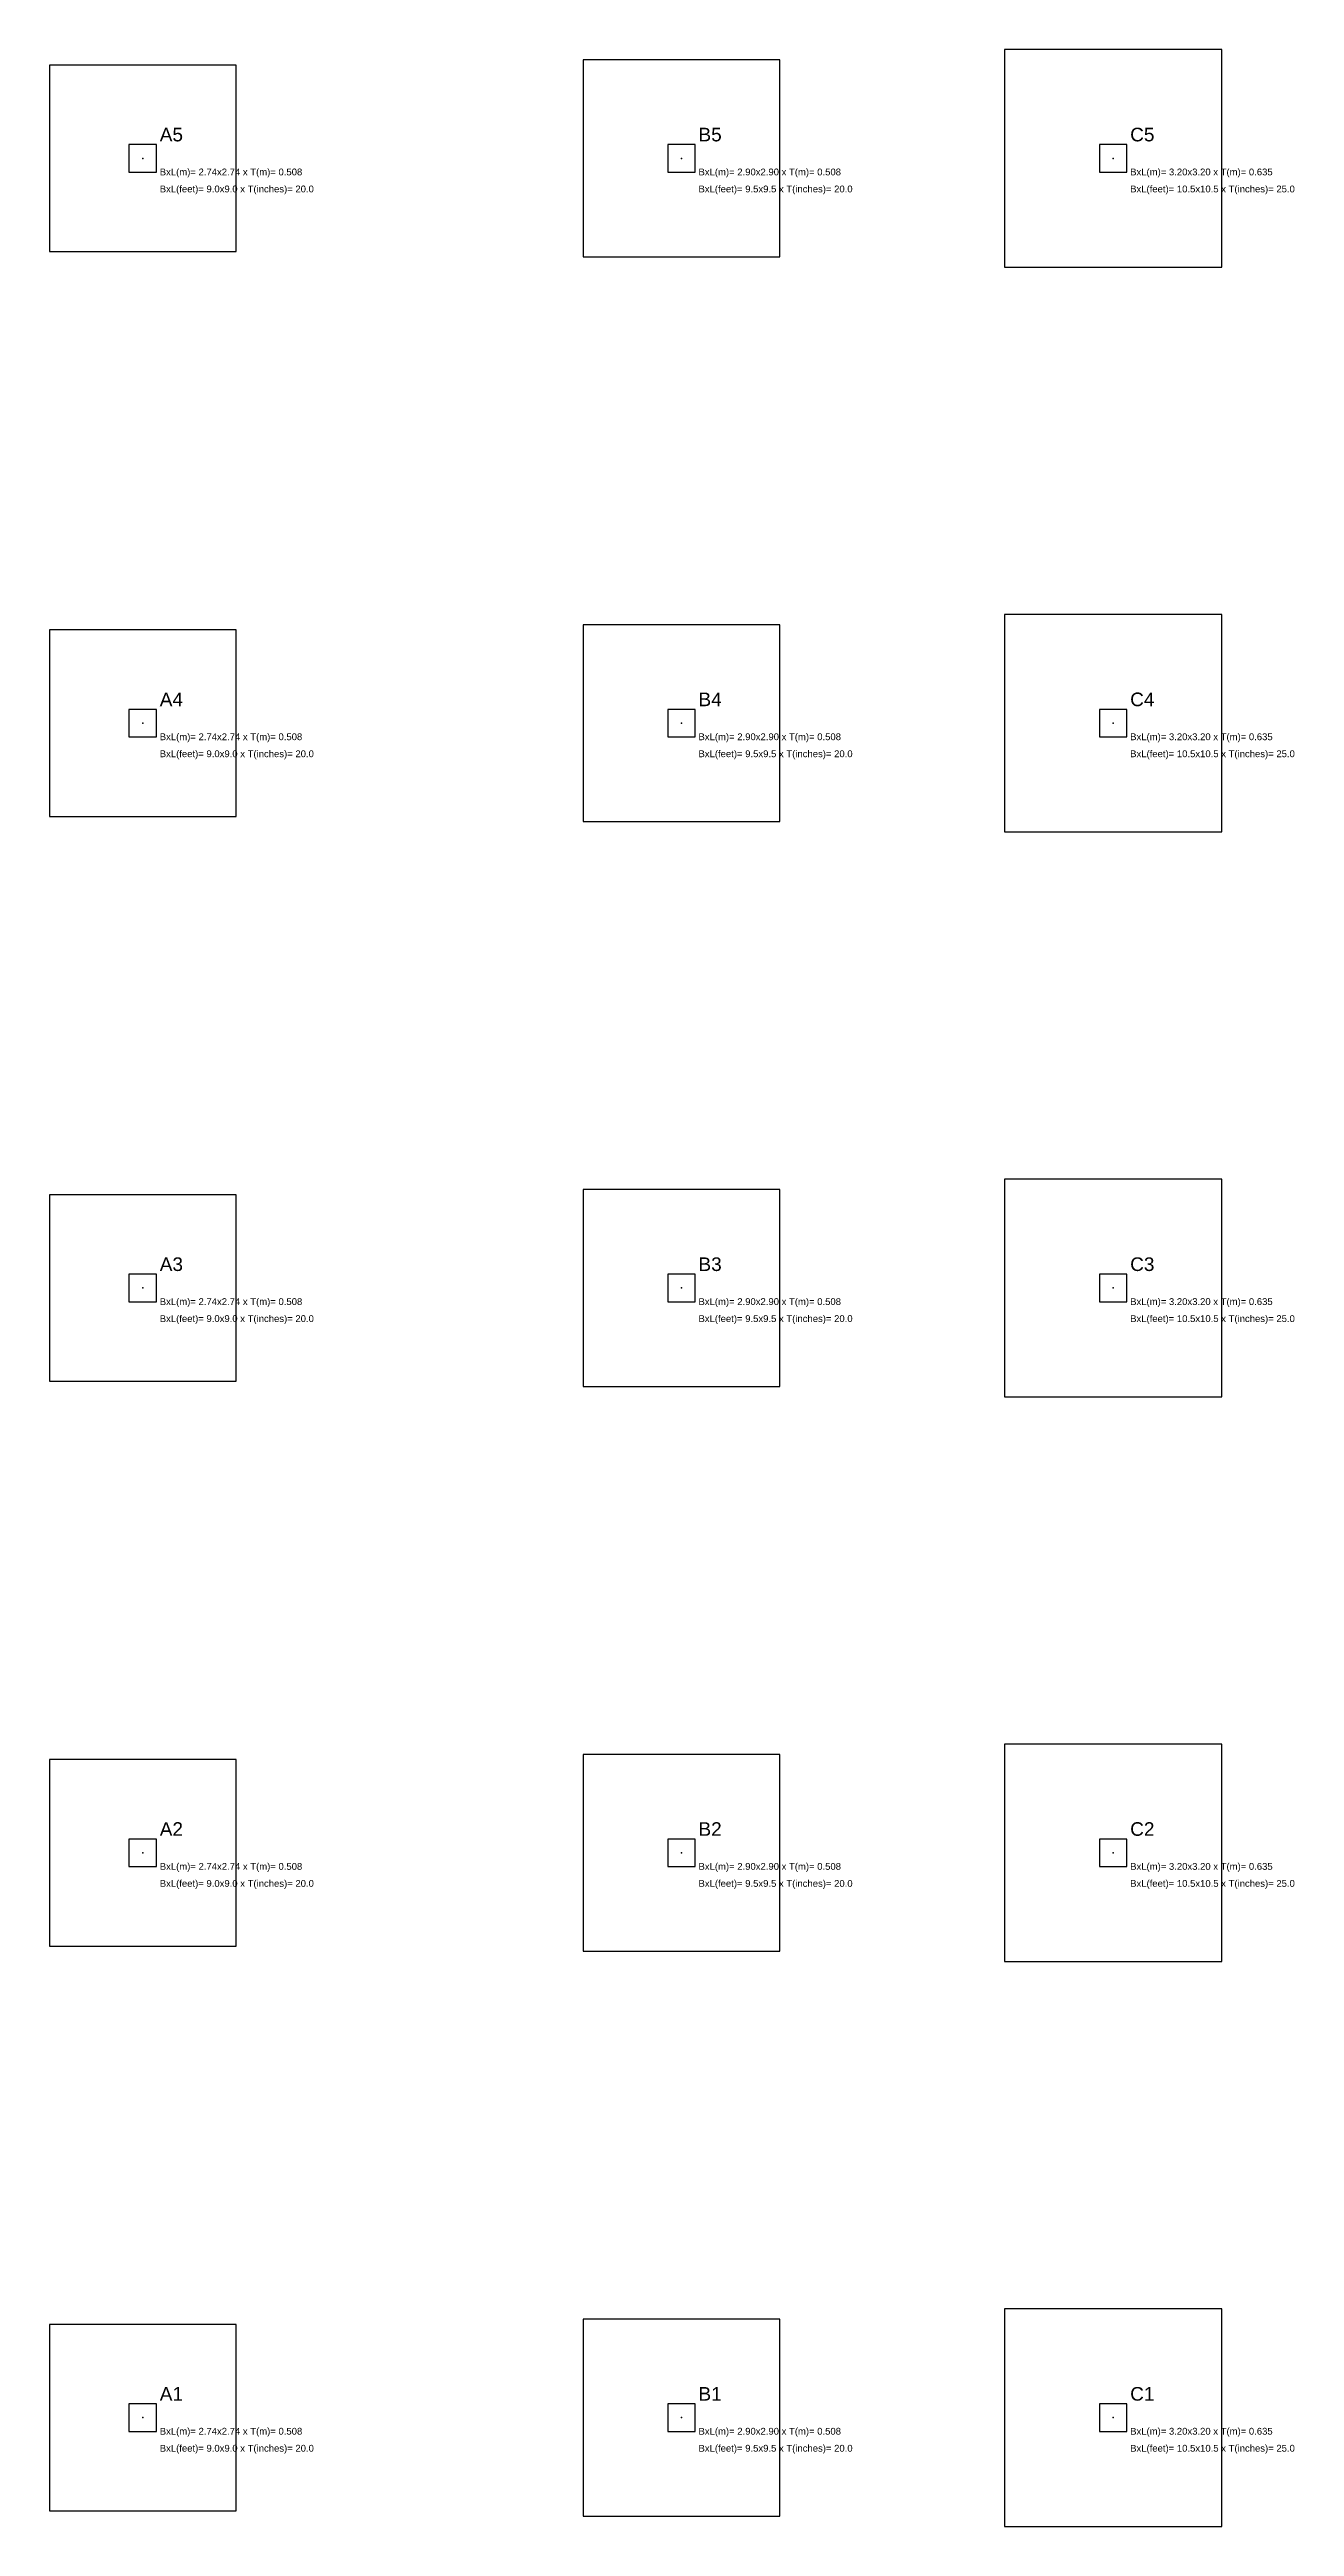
# Model space of a CAD drawing. Extents: x 4.7 to 51.4, y 7.2 to 43.7.
# Drawn here: x 4.72 to 23.04, y 7.24 to 43.66 of the extents above; entities that cross this region are included whole.
import ezdxf

# ---------------------------------------------------------------- set-up
doc = ezdxf.new("R2010")
doc.units = 0
for name, color, linetype in [('columns', 1, 'CONTINUOUS'), ('footings', 1, 'CONTINUOUS'), ('footings_text', 1, 'CONTINUOUS')]:
    doc.layers.add(name, color=color, linetype=linetype)
doc.styles.get("Standard").update_dxf_attribs({"font": 'arial.ttf'})

msp = doc.modelspace()

# ---------------------------------------------------------------- linework, layer by layer
at = {"layer": 'columns', "color": 1}
for points in [[(5.8928, 41.8598), (6.2992, 41.8598), (6.2992, 42.2662), (5.8928, 42.2662)], [(13.8176, 41.8598), (14.224, 41.8598), (14.224, 42.2662), (13.8176, 42.2662)], [(20.1676, 41.8598), (20.574, 41.8598), (20.574, 42.2662), (20.1676, 42.2662)], [(5.8928, 33.5538), (6.2992, 33.5538), (6.2992, 33.9602), (5.8928, 33.9602)], [(13.8176, 33.5538), (14.224, 33.5538), (14.224, 33.9602), (13.8176, 33.9602)], [(20.1676, 33.5538), (20.574, 33.5538), (20.574, 33.9602), (20.1676, 33.9602)], [(5.8928, 25.2478), (6.2992, 25.2478), (6.2992, 25.6542), (5.8928, 25.6542)], [(13.8176, 25.2478), (14.224, 25.2478), (14.224, 25.6542), (13.8176, 25.6542)], [(20.1676, 25.2478), (20.574, 25.2478), (20.574, 25.6542), (20.1676, 25.6542)], [(5.8928, 16.9418), (6.2992, 16.9418), (6.2992, 17.3482), (5.8928, 17.3482)], [(13.8176, 16.9418), (14.224, 16.9418), (14.224, 17.3482), (13.8176, 17.3482)], [(20.1676, 16.9418), (20.574, 16.9418), (20.574, 17.3482), (20.1676, 17.3482)], [(5.8928, 8.6358), (6.2992, 8.6358), (6.2992, 9.0422), (5.8928, 9.0422)], [(13.8176, 8.6358), (14.224, 8.6358), (14.224, 9.0422), (13.8176, 9.0422)], [(20.1676, 8.6358), (20.574, 8.6358), (20.574, 9.0422), (20.1676, 9.0422)]]:
    msp.add_3dface(points, dxfattribs=at)
at = {"layer": 'footings', "color": 7}
for p in [(6.096, 42.063), (14.0208, 42.063), (20.3708, 42.063), (6.096, 33.757), (14.0208, 33.757), (20.3708, 33.757), (6.096, 25.451), (14.0208, 25.451), (20.3708, 25.451), (6.096, 17.145), (14.0208, 17.145), (20.3708, 17.145), (6.096, 8.839), (14.0208, 8.839), (20.3708, 8.839)]:
    msp.add_point(p, dxfattribs=at)
for points in [[(4.7244, 40.6914), (7.4676, 40.6914), (7.4676, 43.4346), (4.7244, 43.4346)], [(12.573, 40.6152), (15.4686, 40.6152), (15.4686, 43.5108), (12.573, 43.5108)], [(18.7706, 40.4628), (21.971, 40.4628), (21.971, 43.6632), (18.7706, 43.6632)], [(18.7706, 32.1568), (21.971, 32.1568), (21.971, 35.3572), (18.7706, 35.3572)], [(4.7244, 32.3854), (7.4676, 32.3854), (7.4676, 35.1286), (4.7244, 35.1286)], [(12.573, 32.3092), (15.4686, 32.3092), (15.4686, 35.2048), (12.573, 35.2048)], [(18.7706, 23.8508), (21.971, 23.8508), (21.971, 27.0512), (18.7706, 27.0512)], [(4.7244, 24.0794), (7.4676, 24.0794), (7.4676, 26.8226), (4.7244, 26.8226)], [(12.573, 24.0032), (15.4686, 24.0032), (15.4686, 26.8988), (12.573, 26.8988)], [(12.573, 15.6972), (15.4686, 15.6972), (15.4686, 18.5928), (12.573, 18.5928)], [(18.7706, 15.5448), (21.971, 15.5448), (21.971, 18.7452), (18.7706, 18.7452)], [(4.7244, 15.7734), (7.4676, 15.7734), (7.4676, 18.5166), (4.7244, 18.5166)], [(4.7244, 7.4674), (7.4676, 7.4674), (7.4676, 10.2106), (4.7244, 10.2106)], [(12.573, 7.3912), (15.4686, 7.3912), (15.4686, 10.2868), (12.573, 10.2868)], [(18.7706, 7.2388), (21.971, 7.2388), (21.971, 10.4392), (18.7706, 10.4392)]]:
    msp.add_3dface(points, dxfattribs=at)

# ---------------------------------------------------------------- texts
at = {"layer": 'footings_text', "color": 5}
for s, height, p in [('A5', 0.2, (6.346, 42.313)), ('B5', 0.2, (14.2708, 42.313)), ('C5', 0.2, (20.6208, 42.313)), ('BxL(m)= 2.74x2.74 x T(m)= 0.508', 0.1, (6.346, 41.813)), ('BxL(m)= 2.90x2.90 x T(m)= 0.508', 0.1, (14.2708, 41.813)), ('BxL(m)= 3.20x3.20 x T(m)= 0.635', 0.1, (20.6208, 41.813)), ('BxL(feet)= 9.0x9.0 x T(inches)= 20.0', 0.1, (6.346, 41.563)), ('BxL(feet)= 9.5x9.5 x T(inches)= 20.0', 0.1, (14.2708, 41.563)), ('BxL(feet)= 10.5x10.5 x T(inches)= 25.0', 0.1, (20.6208, 41.563)), ('A4', 0.2, (6.346, 34.007)), ('B4', 0.2, (14.2708, 34.007)), ('C4', 0.2, (20.6208, 34.007)), ('BxL(m)= 2.74x2.74 x T(m)= 0.508', 0.1, (6.346, 33.507)), ('BxL(m)= 2.90x2.90 x T(m)= 0.508', 0.1, (14.2708, 33.507)), ('BxL(m)= 3.20x3.20 x T(m)= 0.635', 0.1, (20.6208, 33.507)), ('BxL(feet)= 9.0x9.0 x T(inches)= 20.0', 0.1, (6.346, 33.257)), ('BxL(feet)= 9.5x9.5 x T(inches)= 20.0', 0.1, (14.2708, 33.257)), ('BxL(feet)= 10.5x10.5 x T(inches)= 25.0', 0.1, (20.6208, 33.257)), ('A3', 0.2, (6.346, 25.701)), ('B3', 0.2, (14.2708, 25.701)), ('C3', 0.2, (20.6208, 25.701)), ('BxL(m)= 2.74x2.74 x T(m)= 0.508', 0.1, (6.346, 25.201)), ('BxL(m)= 2.90x2.90 x T(m)= 0.508', 0.1, (14.2708, 25.201)), ('BxL(m)= 3.20x3.20 x T(m)= 0.635', 0.1, (20.6208, 25.201)), ('BxL(feet)= 9.0x9.0 x T(inches)= 20.0', 0.1, (6.346, 24.951)), ('BxL(feet)= 9.5x9.5 x T(inches)= 20.0', 0.1, (14.2708, 24.951)), ('BxL(feet)= 10.5x10.5 x T(inches)= 25.0', 0.1, (20.6208, 24.951)), ('A2', 0.2, (6.346, 17.395)), ('B2', 0.2, (14.2708, 17.395)), ('C2', 0.2, (20.6208, 17.395)), ('BxL(m)= 2.74x2.74 x T(m)= 0.508', 0.1, (6.346, 16.895)), ('BxL(m)= 2.90x2.90 x T(m)= 0.508', 0.1, (14.2708, 16.895)), ('BxL(m)= 3.20x3.20 x T(m)= 0.635', 0.1, (20.6208, 16.895)), ('BxL(feet)= 9.0x9.0 x T(inches)= 20.0', 0.1, (6.346, 16.645)), ('BxL(feet)= 9.5x9.5 x T(inches)= 20.0', 0.1, (14.2708, 16.645)), ('BxL(feet)= 10.5x10.5 x T(inches)= 25.0', 0.1, (20.6208, 16.645)), ('A1', 0.2, (6.346, 9.089)), ('B1', 0.2, (14.2708, 9.089)), ('C1', 0.2, (20.6208, 9.089)), ('BxL(m)= 2.74x2.74 x T(m)= 0.508', 0.1, (6.346, 8.589)), ('BxL(feet)= 9.0x9.0 x T(inches)= 20.0', 0.1, (6.346, 8.339)), ('BxL(m)= 2.90x2.90 x T(m)= 0.508', 0.1, (14.2708, 8.589)), ('BxL(feet)= 9.5x9.5 x T(inches)= 20.0', 0.1, (14.2708, 8.339)), ('BxL(m)= 3.20x3.20 x T(m)= 0.635', 0.1, (20.6208, 8.589)), ('BxL(feet)= 10.5x10.5 x T(inches)= 25.0', 0.1, (20.6208, 8.339))]:
    msp.add_text(s, height=height, dxfattribs=at).set_placement(p)

doc.saveas('drawing.dxf')
